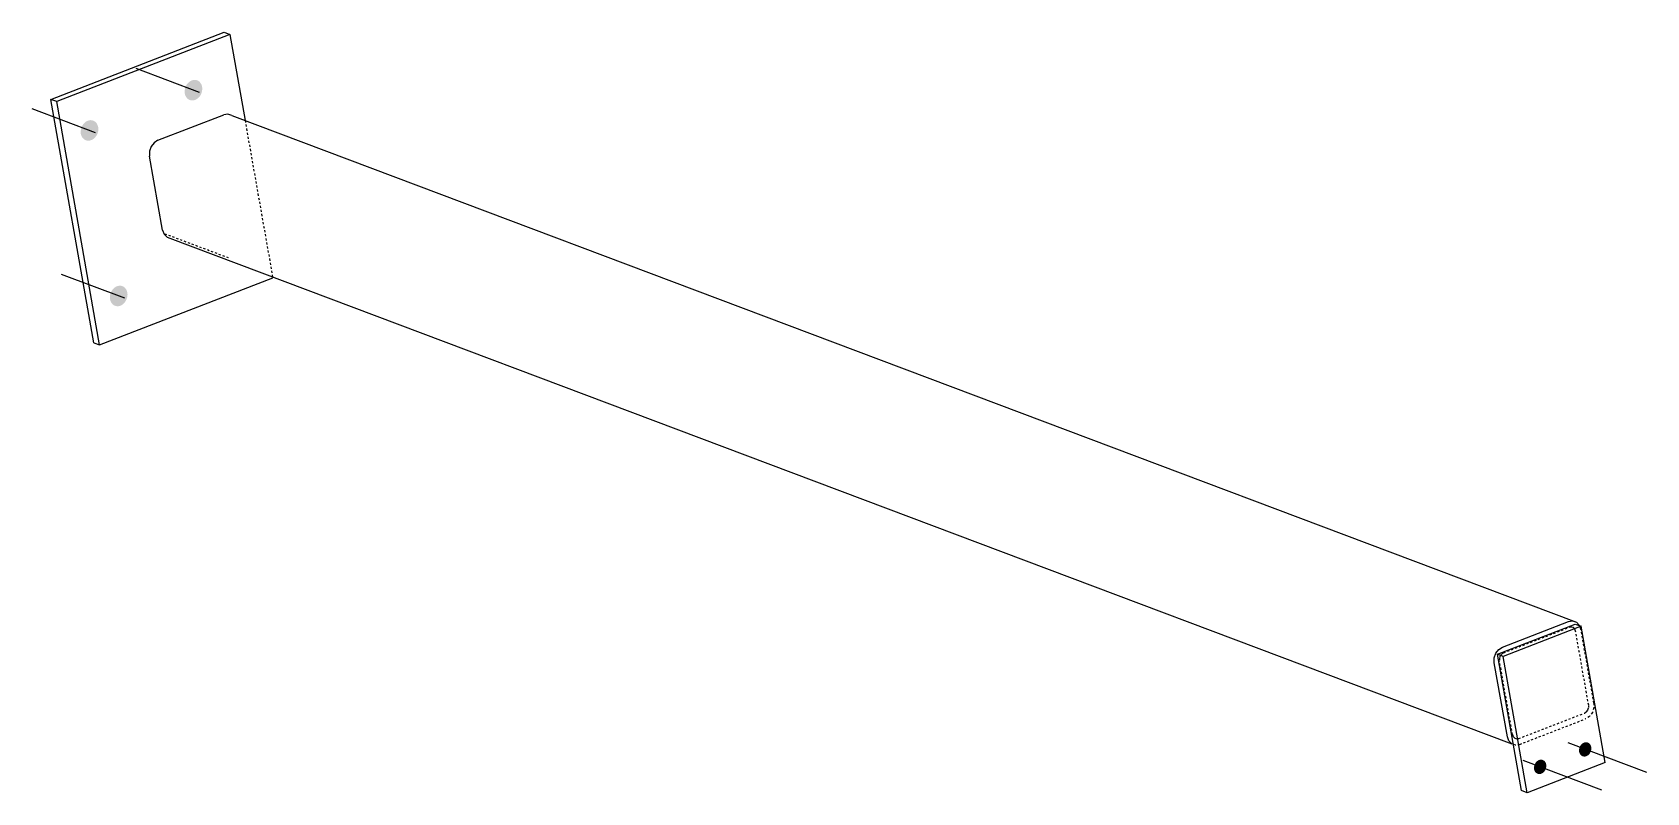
# Model space of a CAD drawing. Header units: millimetres. Extents: x -39 to 29426, y 3 to 740.
# Drawn here: x 27892 to 29426, y 17 to 740 of the extents above; entities that cross this region are included whole.
import ezdxf

# ---------------------------------------------------------------- set-up
doc = ezdxf.new("R2010")
doc.units = ezdxf.units.MM
doc.linetypes.add('DXK_LINE_DOT2', pattern=[3.9198, 1.9599, -1.9599])
doc.layers.add('STÅL', color=7, linetype='Continuous')

msp = doc.modelspace()

# ---------------------------------------------------------------- hatches: boundary and pattern name
at = {"layer": 'STÅL', "linetype": 'Continuous'}
for points in [[(28037.2, 687.5), (28038.1, 689.4), (28039.3, 691.1), (28040.8, 692.5), (28042.4, 693.5), (28044.1, 694.2), (28045.9, 694.4), (28047.6, 694.3), (28049.2, 693.7), (28050.6, 692.7), (28051.7, 691.3), (28052.6, 689.7), (28053.1, 687.8), (28053.3, 685.8), (28053, 683.8), (28052.5, 681.8), (28051.6, 679.9), (28050.4, 678.2), (28049, 676.8), (28047.3, 675.8), (28045.6, 675.1), (28043.9, 674.9), (28042.2, 675), (28040.6, 675.6), (28039.2, 676.6), (28038, 678), (28037.1, 679.6), (28036.6, 681.5), (28036.5, 683.5), (28036.7, 685.5)], [(27938.5, 649.3), (27939.4, 651.2), (27940.6, 652.8), (27942, 654.2), (27943.6, 655.3), (27945.3, 655.9), (27947.1, 656.2), (27948.8, 656), (27950.4, 655.4), (27951.8, 654.4), (27952.9, 653.1), (27953.8, 651.4), (27954.3, 649.6), (27954.5, 647.6), (27954.3, 645.5), (27953.7, 643.5), (27952.8, 641.6), (27951.6, 640), (27950.2, 638.6), (27948.6, 637.5), (27946.8, 636.9), (27945.1, 636.6), (27943.4, 636.8), (27941.8, 637.4), (27940.4, 638.4), (27939.2, 639.7), (27938.4, 641.4), (27937.8, 643.2), (27937.7, 645.2), (27937.9, 647.3)], [(27966.2, 491.9), (27967.1, 493.8), (27968.3, 495.5), (27969.7, 496.9), (27971.3, 498), (27973.1, 498.6), (27974.8, 498.9), (27976.5, 498.7), (27978.1, 498.1), (27979.5, 497.1), (27980.7, 495.7), (27981.5, 494.1), (27982.1, 492.3), (27982.2, 490.3), (27982, 488.2), (27981.4, 486.2), (27980.5, 484.3), (27979.3, 482.7), (27977.9, 481.3), (27976.3, 480.2), (27974.6, 479.5), (27972.8, 479.3), (27971.1, 479.5), (27969.5, 480.1), (27968.1, 481.1), (27967, 482.4), (27966.1, 484), (27965.6, 485.9), (27965.4, 487.9), (27965.6, 489.9)], [(29362.3, 60.2), (29362.9, 61.5), (29363.7, 62.7), (29364.7, 63.7), (29365.9, 64.4), (29367.1, 64.9), (29368.3, 65), (29369.5, 64.9), (29370.6, 64.5), (29371.6, 63.8), (29372.4, 62.9), (29373, 61.7), (29373.4, 60.4), (29373.5, 59), (29373.3, 57.6), (29372.9, 56.2), (29372.3, 54.9), (29371.5, 53.7), (29370.5, 52.7), (29369.3, 52), (29368.1, 51.5), (29366.9, 51.3), (29365.7, 51.5), (29364.6, 51.9), (29363.6, 52.6), (29362.8, 53.5), (29362.2, 54.7), (29361.8, 56), (29361.7, 57.4), (29361.9, 58.8)], [(29319.5, 43.6), (29320.1, 44.9), (29320.9, 46.1), (29321.9, 47.1), (29323.1, 47.8), (29324.3, 48.3), (29325.5, 48.5), (29326.7, 48.3), (29327.8, 47.9), (29328.8, 47.2), (29329.6, 46.3), (29330.2, 45.1), (29330.6, 43.8), (29330.7, 42.4), (29330.5, 41), (29330.1, 39.6), (29329.5, 38.3), (29328.7, 37.1), (29327.7, 36.1), (29326.5, 35.4), (29325.3, 34.9), (29324.1, 34.8), (29322.9, 34.9), (29321.8, 35.3), (29320.8, 36), (29320, 36.9), (29319.4, 38.1), (29319, 39.4), (29318.9, 40.8), (29319.1, 42.2)]]:
    msp.add_hatch(color=96, dxfattribs=at).paths.add_polyline_path(points)

# ---------------------------------------------------------------- linework, layer by layer
at = {"layer": 'STÅL', "color": 2, "linetype": 'Continuous'}
for p, q in [((27909.4, 675.9), (28074.1, 739.7)), ((28079.5, 737.6), (27914.9, 673.9)), ((28074.1, 739.7), (28079.5, 737.6)), ((28079.5, 737.6), (28093.9, 655.8)), ((27950.2, 444.5), (27909.4, 675.9)), ((27914.9, 673.9), (27909.4, 675.9)), ((27955.7, 442.5), (27914.9, 673.9)), ((28011.1, 637), (28073.6, 661.2)), ((28077.6, 661.8), (28073.6, 661.2)), ((28081.2, 660.6), (28077.6, 661.8)), ((28081.2, 660.6), (29359.2, 179.2)), ((28004.7, 631), (28003.1, 626.6)), ((28007.4, 634.7), (28004.7, 631)), ((28011.1, 637), (28007.4, 634.7)), ((28003.1, 626.6), (28003.1, 622)), ((28015.5, 551.7), (28003.1, 622)), ((28015.5, 551.7), (28017, 547.7)), ((28017, 547.7), (28019.8, 545)), ((28019.8, 545), (29297.8, 63.5)), ((28120.3, 506.3), (28120.1, 507.2)), ((27955.7, 442.5), (28120.3, 506.3)), ((27950.2, 444.5), (27955.7, 442.5)), ((29284.1, 148.7), (29358.2, 177.3)), ((29289.1, 155.5), (29351.6, 179.7)), ((29363.7, 175.3), (29289.6, 146.6)), ((29351.6, 179.7), (29355.6, 180.4)), ((29355.6, 180.4), (29359.2, 179.2)), ((29358.2, 177.3), (29363.7, 175.3)), ((29359.2, 179.2), (29362, 176.4)), ((29362.2, 175.8), (29362, 176.4)), ((29386.5, 45.7), (29363.7, 175.3)), ((29285.5, 153.2), (29289.1, 155.5)), ((29281.2, 145.1), (29282.7, 149.6)), ((29281.2, 140.6), (29281.2, 145.1)), ((29293.6, 70.2), (29281.2, 140.6)), ((29282.7, 149.6), (29285.5, 153.2)), ((29307, 19.1), (29284.1, 148.7)), ((29289.6, 146.6), (29284.1, 148.7)), ((29312.4, 17), (29289.6, 146.6)), ((29295.1, 66.3), (29293.6, 70.2)), ((29297.8, 63.5), (29295.1, 66.3)), ((29299.2, 63.1), (29297.8, 63.5)), ((29386.5, 45.7), (29312.4, 17)), ((29312.4, 17), (29307, 19.1))]:
    msp.add_line(p, q, dxfattribs=at)
at = {"layer": 'STÅL', "color": 96, "linetype": 'Continuous'}
for p, q in [((28050.6, 682.5), (27990.5, 705.1)), ((27951.8, 644.2), (27891.7, 666.9)), ((27979.6, 486.9), (27919.4, 509.6)), ((29426.1, 36.2), (29351.3, 64.3)), ((29383.3, 19.6), (29308.5, 47.8))]:
    msp.add_line(p, q, dxfattribs=at)
at = {"layer": 'STÅL', "color": 7, "linetype": 'DXK_LINE_DOT2'}
for p, q in [((28093.9, 655.8), (28120.1, 507.2)), ((29290.1, 150), (29352.6, 174.2)), ((29354.6, 174.5), (29352.6, 174.2)), ((29356.4, 173.9), (29354.6, 174.5)), ((29357.8, 172.5), (29356.4, 173.9)), ((29358.5, 170.5), (29357.8, 172.5)), ((29370.9, 100.2), (29358.5, 170.5)), ((29363.5, 172.5), (29362.2, 175.8)), ((29375.9, 102.1), (29363.5, 172.5)), ((29286.9, 147), (29286.1, 144.8)), ((29286.1, 144.8), (29286.1, 142.5)), ((29298.5, 72.2), (29286.1, 142.5)), ((29288.2, 148.8), (29286.9, 147)), ((29290.1, 150), (29288.2, 148.8)), ((29304.4, 68.5), (29367, 92.7)), ((29367, 92.7), (29368.8, 93.9)), ((29368.8, 93.9), (29370.2, 95.7)), ((29370.2, 95.7), (29370.9, 97.9)), ((29370.9, 97.9), (29370.9, 100.2)), ((29374.4, 93.2), (29371.6, 89.5)), ((29375.9, 97.6), (29374.4, 93.2)), ((29375.9, 102.1), (29375.9, 97.6)), ((29305.4, 63), (29368, 87.2)), ((29371.6, 89.5), (29368, 87.2)), ((29298.5, 72.2), (29299.3, 70.2)), ((29301.5, 62.3), (29299.2, 63.1)), ((29299.3, 70.2), (29300.6, 68.8)), ((29300.6, 68.8), (29302.5, 68.2)), ((29305.4, 63), (29301.5, 62.3)), ((29302.5, 68.2), (29303.4, 68.4)), ((29303.4, 68.4), (29304.4, 68.5))]:
    msp.add_line(p, q, dxfattribs=at)
at = {"layer": 'STÅL', "color": 96, "linetype": 'DXK_LINE_DOT2'}
msp.add_line((28078.3, 525.2), (28018.2, 547.8), dxfattribs=at)

doc.saveas('drawing.dxf')
